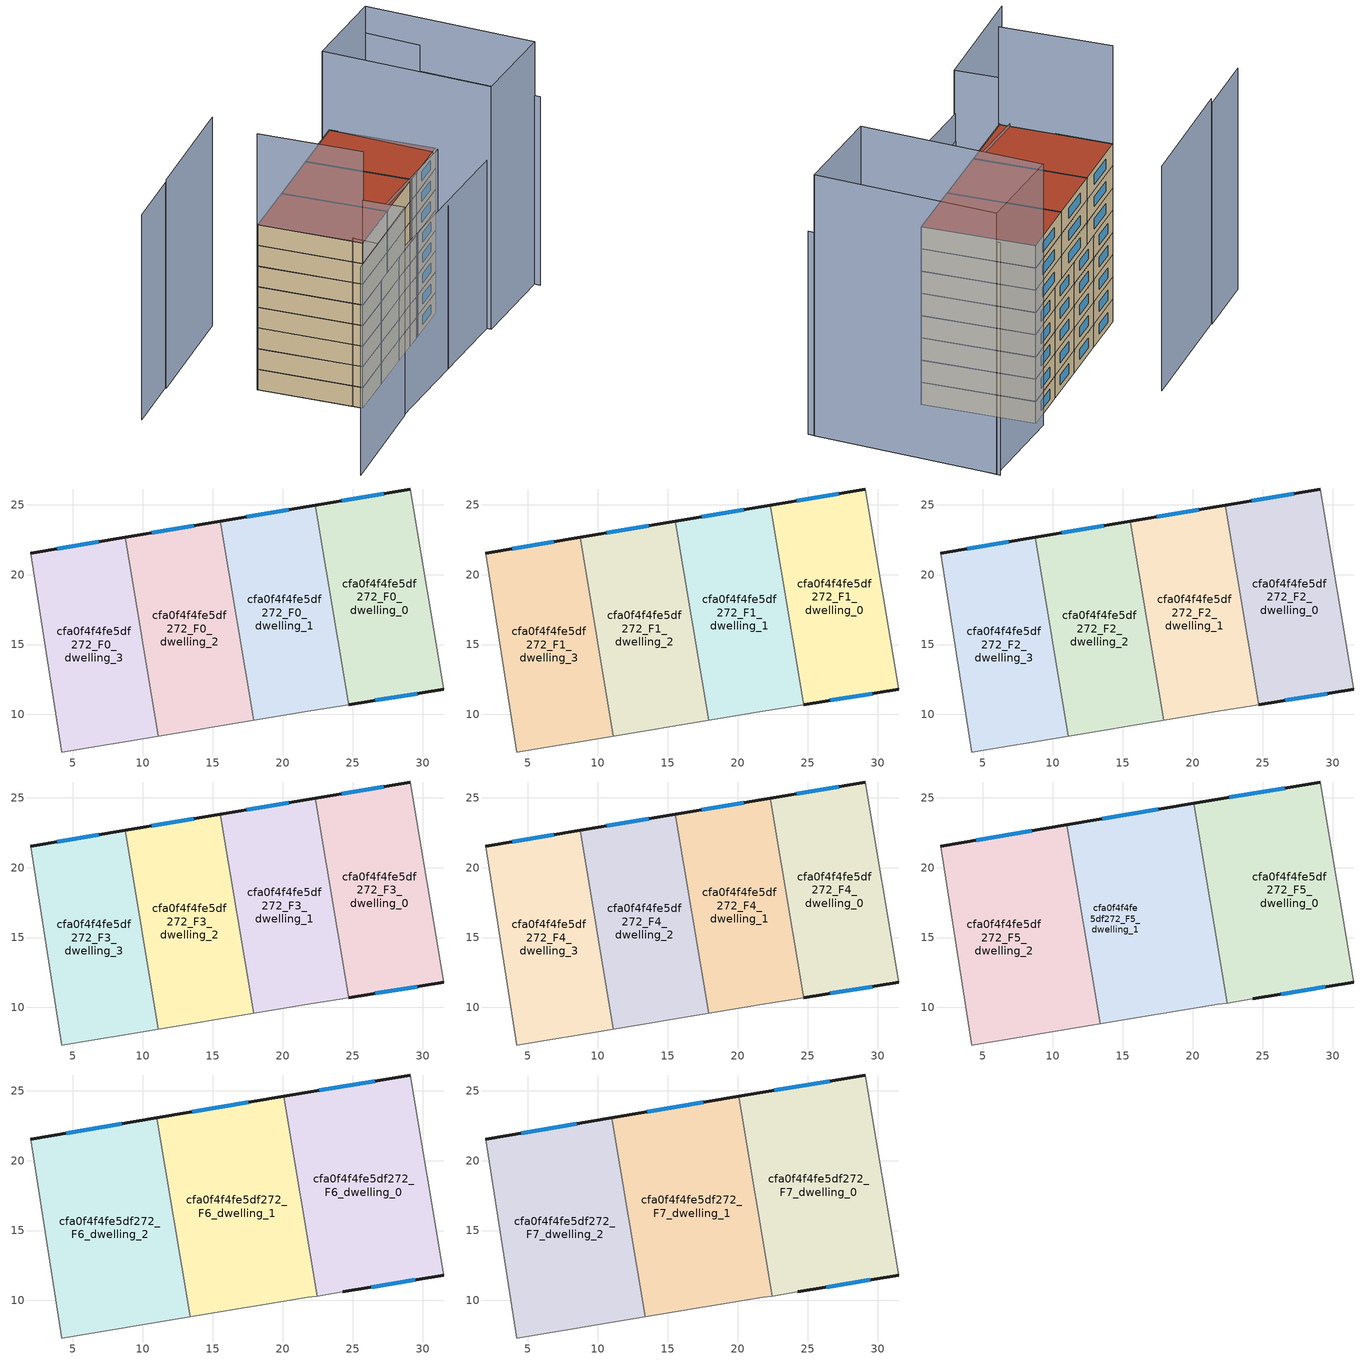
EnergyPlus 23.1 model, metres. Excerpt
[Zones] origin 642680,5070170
cfa0f4f4fe5df272_F0_dwelling_0
 floor ground (EU_floor_Construction): 31.51,11.81 29.11,26.12 22.33,24.97 24.73,10.68 z0
 wall outside (EU_wall_Construction): 22.33,24.97 29.11,26.12 / 31.51,11.81 24.73,10.68 z0:3
 wall to cfa0f4f4fe5df272_F0_dwelling_1 (EU_wall_Construction): 24.73,10.68 22.33,24.97 z0:3
 wall adiabatic (EU_wall_Construction): 29.11,26.12 31.51,11.81 z0:3
 window (EU_Window_Construction): 24.23,25.29 27.21,25.8 / 29.61,11.49 26.63,11 z0.84:2.16
cfa0f4f4fe5df272_F0_dwelling_1
 floor ground (EU_floor_Construction): 24.73,10.68 22.33,24.97 15.54,23.82 17.93,9.58 21.8,10.21 24.3,10.61 z0
 wall outside (EU_wall_Construction): 15.54,23.82 22.33,24.97 z0:3
 wall adiabatic (EU_wall_Construction): 24.73,10.68 24.3,10.61 21.8,10.21 17.93,9.58 z0:3
 wall to cfa0f4f4fe5df272_F0_dwelling_2 (EU_wall_Construction): 17.93,9.58 15.54,23.82 z0:3
 window (EU_Window_Construction): 17.44,24.14 20.43,24.65 z0.84:2.16
cfa0f4f4fe5df272_F0_dwelling_2
 floor ground (EU_floor_Construction): 17.93,9.58 15.54,23.82 8.73,22.67 11.11,8.45 z0
 wall outside (EU_wall_Construction): 8.73,22.67 15.54,23.82 z0:3
 wall adiabatic (EU_wall_Construction): 17.93,9.58 11.11,8.45 z0:3
 wall to cfa0f4f4fe5df272_F0_dwelling_3 (EU_wall_Construction): 11.11,8.45 8.73,22.67 z0:3
 window (EU_Window_Construction): 10.64,22.99 13.63,23.5 z0.84:2.16
cfa0f4f4fe5df272_F0_dwelling_3
 floor ground (EU_floor_Construction): 11.11,8.45 8.73,22.67 1.99,21.53 4.19,7.32 z0
 wall outside (EU_wall_Construction): 1.99,21.53 8.73,22.67 z0:3
 wall adiabatic (EU_wall_Construction): 11.11,8.45 4.19,7.32 1.99,21.53 z0:3
 window (EU_Window_Construction): 3.88,21.85 6.84,22.35 z0.84:2.16
cfa0f4f4fe5df272_F1_dwelling_0
 floor to cfa0f4f4fe5df272_F0_dwelling_0 (EU_floor_Construction): 31.51,11.81 29.11,26.12 22.33,24.97 24.73,10.68 z3
 wall outside (EU_wall_Construction): 22.33,24.97 29.11,26.12 / 31.51,11.81 24.73,10.68 z3:6
 wall to cfa0f4f4fe5df272_F1_dwelling_1 (EU_wall_Construction): 24.73,10.68 22.33,24.97 z3:6
 wall adiabatic (EU_wall_Construction): 29.11,26.12 31.51,11.81 z3:6
 window (EU_Window_Construction): 24.23,25.29 27.21,25.8 / 29.61,11.49 26.63,11 z3.84:5.16
cfa0f4f4fe5df272_F1_dwelling_1
 floor to cfa0f4f4fe5df272_F0_dwelling_1 (EU_floor_Construction): 24.73,10.68 22.33,24.97 15.54,23.82 17.93,9.58 21.8,10.21 24.3,10.61 z3
 wall outside (EU_wall_Construction): 15.54,23.82 22.33,24.97 z3:6
 wall adiabatic (EU_wall_Construction): 24.73,10.68 24.3,10.61 21.8,10.21 17.93,9.58 z3:6
 wall to cfa0f4f4fe5df272_F1_dwelling_2 (EU_wall_Construction): 17.93,9.58 15.54,23.82 z3:6
 window (EU_Window_Construction): 17.44,24.14 20.43,24.65 z3.84:5.16
cfa0f4f4fe5df272_F1_dwelling_2
 floor to cfa0f4f4fe5df272_F0_dwelling_2 (EU_floor_Construction): 17.93,9.58 15.54,23.82 8.73,22.67 11.11,8.45 z3
 wall outside (EU_wall_Construction): 8.73,22.67 15.54,23.82 z3:6
 wall adiabatic (EU_wall_Construction): 17.93,9.58 11.11,8.45 z3:6
 wall to cfa0f4f4fe5df272_F1_dwelling_3 (EU_wall_Construction): 11.11,8.45 8.73,22.67 z3:6
 window (EU_Window_Construction): 10.64,22.99 13.63,23.5 z3.84:5.16
cfa0f4f4fe5df272_F1_dwelling_3
 floor to cfa0f4f4fe5df272_F0_dwelling_3 (EU_floor_Construction): 11.11,8.45 8.73,22.67 1.99,21.53 4.19,7.32 z3
 wall outside (EU_wall_Construction): 1.99,21.53 8.73,22.67 z3:6
 wall adiabatic (EU_wall_Construction): 11.11,8.45 4.19,7.32 1.99,21.53 z3:6
 window (EU_Window_Construction): 3.88,21.85 6.84,22.35 z3.84:5.16
cfa0f4f4fe5df272_F2_dwelling_0
 floor to cfa0f4f4fe5df272_F1_dwelling_0 (EU_floor_Construction): 31.51,11.81 29.11,26.12 22.33,24.97 24.73,10.68 z6
 wall outside (EU_wall_Construction): 22.33,24.97 29.11,26.12 / 31.51,11.81 24.73,10.68 z6:9
 wall to cfa0f4f4fe5df272_F2_dwelling_1 (EU_wall_Construction): 24.73,10.68 22.33,24.97 z6:9
 wall adiabatic (EU_wall_Construction): 29.11,26.12 31.51,11.81 z6:9
 window (EU_Window_Construction): 24.23,25.29 27.21,25.8 / 29.61,11.49 26.63,11 z6.84:8.16
cfa0f4f4fe5df272_F2_dwelling_1
 floor to cfa0f4f4fe5df272_F1_dwelling_1 (EU_floor_Construction): 24.73,10.68 22.33,24.97 15.54,23.82 17.93,9.58 21.8,10.21 24.3,10.61 z6
 wall outside (EU_wall_Construction): 15.54,23.82 22.33,24.97 z6:9
 wall adiabatic (EU_wall_Construction): 24.73,10.68 24.3,10.61 21.8,10.21 17.93,9.58 z6:9
 wall to cfa0f4f4fe5df272_F2_dwelling_2 (EU_wall_Construction): 17.93,9.58 15.54,23.82 z6:9
 window (EU_Window_Construction): 17.44,24.14 20.43,24.65 z6.84:8.16
cfa0f4f4fe5df272_F2_dwelling_2
 floor to cfa0f4f4fe5df272_F1_dwelling_2 (EU_floor_Construction): 17.93,9.58 15.54,23.82 8.73,22.67 11.11,8.45 z6
 wall outside (EU_wall_Construction): 8.73,22.67 15.54,23.82 z6:9
 wall adiabatic (EU_wall_Construction): 17.93,9.58 11.11,8.45 z6:9
 wall to cfa0f4f4fe5df272_F2_dwelling_3 (EU_wall_Construction): 11.11,8.45 8.73,22.67 z6:9
 window (EU_Window_Construction): 10.64,22.99 13.63,23.5 z6.84:8.16
cfa0f4f4fe5df272_F2_dwelling_3
 floor to cfa0f4f4fe5df272_F1_dwelling_3 (EU_floor_Construction): 11.11,8.45 8.73,22.67 1.99,21.53 4.19,7.32 z6
 wall outside (EU_wall_Construction): 1.99,21.53 8.73,22.67 z6:9
 wall adiabatic (EU_wall_Construction): 11.11,8.45 4.19,7.32 1.99,21.53 z6:9
 window (EU_Window_Construction): 3.88,21.85 6.84,22.35 z6.84:8.16
cfa0f4f4fe5df272_F3_dwelling_0
 floor to cfa0f4f4fe5df272_F2_dwelling_0 (EU_floor_Construction): 31.51,11.81 29.11,26.12 22.33,24.97 24.73,10.68 z9
 wall outside (EU_wall_Construction): 22.33,24.97 29.11,26.12 / 31.51,11.81 24.73,10.68 z9:12
 wall to cfa0f4f4fe5df272_F3_dwelling_1 (EU_wall_Construction): 24.73,10.68 22.33,24.97 z9:12
 wall adiabatic (EU_wall_Construction): 29.11,26.12 31.51,11.81 z9:12
 window (EU_Window_Construction): 24.23,25.29 27.21,25.8 / 29.61,11.49 26.63,11 z9.84:11.16
cfa0f4f4fe5df272_F3_dwelling_1
 floor to cfa0f4f4fe5df272_F2_dwelling_1 (EU_floor_Construction): 24.73,10.68 22.33,24.97 15.54,23.82 17.93,9.58 21.8,10.21 24.3,10.61 z9
 wall outside (EU_wall_Construction): 15.54,23.82 22.33,24.97 z9:12
 wall adiabatic (EU_wall_Construction): 24.73,10.68 24.3,10.61 21.8,10.21 17.93,9.58 z9:12
 wall to cfa0f4f4fe5df272_F3_dwelling_2 (EU_wall_Construction): 17.93,9.58 15.54,23.82 z9:12
 window (EU_Window_Construction): 17.44,24.14 20.43,24.65 z9.84:11.16
cfa0f4f4fe5df272_F3_dwelling_2
 floor to cfa0f4f4fe5df272_F2_dwelling_2 (EU_floor_Construction): 17.93,9.58 15.54,23.82 8.73,22.67 11.11,8.45 z9
 wall outside (EU_wall_Construction): 8.73,22.67 15.54,23.82 z9:12
 wall adiabatic (EU_wall_Construction): 17.93,9.58 11.11,8.45 z9:12
 wall to cfa0f4f4fe5df272_F3_dwelling_3 (EU_wall_Construction): 11.11,8.45 8.73,22.67 z9:12
 window (EU_Window_Construction): 10.64,22.99 13.63,23.5 z9.84:11.16
cfa0f4f4fe5df272_F3_dwelling_3
 floor to cfa0f4f4fe5df272_F2_dwelling_3 (EU_floor_Construction): 11.11,8.45 8.73,22.67 1.99,21.53 4.19,7.32 z9
 wall outside (EU_wall_Construction): 1.99,21.53 8.73,22.67 z9:12
 wall adiabatic (EU_wall_Construction): 11.11,8.45 4.19,7.32 1.99,21.53 z9:12
 window (EU_Window_Construction): 3.88,21.85 6.84,22.35 z9.84:11.16
cfa0f4f4fe5df272_F4_dwelling_0
 floor to cfa0f4f4fe5df272_F3_dwelling_0 (EU_floor_Construction): 31.51,11.81 29.11,26.12 22.33,24.97 24.73,10.68 z12
 wall outside (EU_wall_Construction): 22.33,24.97 29.11,26.12 / 31.51,11.81 24.73,10.68 z12:15
 wall to cfa0f4f4fe5df272_F4_dwelling_1 (EU_wall_Construction): 24.73,10.68 22.33,24.97 z12:15
 wall adiabatic (EU_wall_Construction): 29.11,26.12 31.51,11.81 z12:15
 window (EU_Window_Construction): 24.23,25.29 27.21,25.8 / 29.61,11.49 26.63,11 z12.84:14.16
cfa0f4f4fe5df272_F4_dwelling_1
 floor to cfa0f4f4fe5df272_F3_dwelling_1 (EU_floor_Construction): 24.73,10.68 22.33,24.97 15.54,23.82 17.93,9.58 21.8,10.21 24.3,10.61 z12
 wall outside (EU_wall_Construction): 15.54,23.82 22.33,24.97 z12:15
 wall adiabatic (EU_wall_Construction): 24.73,10.68 24.3,10.61 21.8,10.21 17.93,9.58 z12:15
 wall to cfa0f4f4fe5df272_F4_dwelling_2 (EU_wall_Construction): 17.93,9.58 15.54,23.82 z12:15
 window (EU_Window_Construction): 17.44,24.14 20.43,24.65 z12.84:14.16
cfa0f4f4fe5df272_F4_dwelling_2
 floor to cfa0f4f4fe5df272_F3_dwelling_2 (EU_floor_Construction): 17.93,9.58 15.54,23.82 8.73,22.67 11.11,8.45 z12
 wall outside (EU_wall_Construction): 8.73,22.67 15.54,23.82 z12:15
 wall adiabatic (EU_wall_Construction): 17.93,9.58 11.11,8.45 z12:15
 wall to cfa0f4f4fe5df272_F4_dwelling_3 (EU_wall_Construction): 11.11,8.45 8.73,22.67 z12:15
 window (EU_Window_Construction): 10.64,22.99 13.63,23.5 z12.84:14.16
cfa0f4f4fe5df272_F4_dwelling_3
 floor to cfa0f4f4fe5df272_F3_dwelling_3 (EU_floor_Construction): 11.11,8.45 8.73,22.67 1.99,21.53 4.19,7.32 z12
 wall outside (EU_wall_Construction): 1.99,21.53 8.73,22.67 z12:15
 wall adiabatic (EU_wall_Construction): 11.11,8.45 4.19,7.32 1.99,21.53 z12:15
 window (EU_Window_Construction): 3.88,21.85 6.84,22.35 z12.84:14.16
cfa0f4f4fe5df272_F5_dwelling_0
 floor to cfa0f4f4fe5df272_F4_dwelling_0 (EU_floor_Construction): 31.51,11.81 29.11,26.12 22.33,24.97 24.73,10.68 z15
 floor to cfa0f4f4fe5df272_F4_dwelling_1 (EU_floor_Construction): 24.73,10.68 22.33,24.97 20.07,24.59 22.46,10.32 24.3,10.61 z15
 wall outside (EU_wall_Construction): 31.51,11.81 24.3,10.61 / 20.07,24.59 29.11,26.12 z15:18
 wall adiabatic (EU_wall_Construction): 29.11,26.12 31.51,11.81 / 24.3,10.61 22.46,10.32 z15:18
 wall to cfa0f4f4fe5df272_F5_dwelling_1 (EU_wall_Construction): 22.46,10.32 20.07,24.59 z15:18
 window (EU_Window_Construction): 29.49,11.48 26.32,10.95 / 22.6,25.02 26.58,25.69 z15.84:17.16
cfa0f4f4fe5df272_F5_dwelling_1
 floor to cfa0f4f4fe5df272_F4_dwelling_1 (EU_floor_Construction): 22.46,10.32 20.07,24.59 15.54,23.82 17.93,9.58 21.8,10.21 z15
 floor to cfa0f4f4fe5df272_F4_dwelling_2 (EU_floor_Construction): 17.93,9.58 15.54,23.82 11,23.05 13.38,8.83 z15
 wall outside (EU_wall_Construction): 11,23.05 20.07,24.59 z15:18
 wall adiabatic (EU_wall_Construction): 22.46,10.32 21.8,10.21 13.38,8.83 z15:18
 wall to cfa0f4f4fe5df272_F5_dwelling_2 (EU_wall_Construction): 13.38,8.83 11,23.05 z15:18
 window (EU_Window_Construction): 13.54,23.48 17.53,24.16 z15.84:17.16
cfa0f4f4fe5df272_F5_dwelling_2
 floor to cfa0f4f4fe5df272_F4_dwelling_2 (EU_floor_Construction): 13.38,8.83 11,23.05 8.73,22.67 11.11,8.45 z15
 floor to cfa0f4f4fe5df272_F4_dwelling_3 (EU_floor_Construction): 11.11,8.45 8.73,22.67 1.99,21.53 4.19,7.32 z15
 wall outside (EU_wall_Construction): 1.99,21.53 11,23.05 z15:18
 wall adiabatic (EU_wall_Construction): 13.38,8.83 4.19,7.32 1.99,21.53 z15:18
 window (EU_Window_Construction): 4.51,21.95 8.48,22.63 z15.84:17.16
cfa0f4f4fe5df272_F6_dwelling_0
 floor to cfa0f4f4fe5df272_F5_dwelling_0 (EU_floor_Construction): 31.51,11.81 29.11,26.12 20.07,24.59 22.46,10.32 24.3,10.61 z18
 wall outside (EU_wall_Construction): 31.51,11.81 24.3,10.61 / 20.07,24.59 29.11,26.12 z18:21
 wall adiabatic (EU_wall_Construction): 29.11,26.12 31.51,11.81 / 24.3,10.61 22.46,10.32 z18:21
 wall to cfa0f4f4fe5df272_F6_dwelling_1 (EU_wall_Construction): 22.46,10.32 20.07,24.59 z18:21
 window (EU_Window_Construction): 29.49,11.48 26.32,10.95 / 22.6,25.02 26.58,25.69 z18.84:20.16
cfa0f4f4fe5df272_F6_dwelling_1
 floor to cfa0f4f4fe5df272_F5_dwelling_1 (EU_floor_Construction): 22.46,10.32 20.07,24.59 11,23.05 13.38,8.83 21.8,10.21 z18
 wall outside (EU_wall_Construction): 11,23.05 20.07,24.59 z18:21
 wall adiabatic (EU_wall_Construction): 22.46,10.32 21.8,10.21 13.38,8.83 z18:21
 wall to cfa0f4f4fe5df272_F6_dwelling_2 (EU_wall_Construction): 13.38,8.83 11,23.05 z18:21
 window (EU_Window_Construction): 13.54,23.48 17.53,24.16 z18.84:20.16
cfa0f4f4fe5df272_F6_dwelling_2
 floor to cfa0f4f4fe5df272_F5_dwelling_2 (EU_floor_Construction): 13.38,8.83 11,23.05 1.99,21.53 4.19,7.32 z18
 wall outside (EU_wall_Construction): 1.99,21.53 11,23.05 z18:21
 wall adiabatic (EU_wall_Construction): 13.38,8.83 4.19,7.32 1.99,21.53 z18:21
 window (EU_Window_Construction): 4.51,21.95 8.48,22.63 z18.84:20.16
cfa0f4f4fe5df272_F7_dwelling_0
 floor to cfa0f4f4fe5df272_F6_dwelling_0 (EU_floor_Construction): 31.51,11.81 29.11,26.12 20.07,24.59 22.46,10.32 24.3,10.61 z21
 wall outside (EU_wall_Construction): 31.51,11.81 24.3,10.61 / 20.07,24.59 29.11,26.12 z21:24
 wall adiabatic (EU_wall_Construction): 29.11,26.12 31.51,11.81 / 24.3,10.61 22.46,10.32 z21:24
 wall to cfa0f4f4fe5df272_F7_dwelling_1 (EU_wall_Construction): 22.46,10.32 20.07,24.59 z21:24
 window (EU_Window_Construction): 29.49,11.48 26.32,10.95 / 22.6,25.02 26.58,25.69 z21.84:23.16
 roof outside (EU_roof_Construction): 29.11,26.12 31.51,11.81 24.3,10.61 22.46,10.32 20.07,24.59 z24
cfa0f4f4fe5df272_F7_dwelling_1
 floor to cfa0f4f4fe5df272_F6_dwelling_1 (EU_floor_Construction): 22.46,10.32 20.07,24.59 11,23.05 13.38,8.83 21.8,10.21 z21
 wall outside (EU_wall_Construction): 11,23.05 20.07,24.59 z21:24
 wall adiabatic (EU_wall_Construction): 22.46,10.32 21.8,10.21 13.38,8.83 z21:24
 wall to cfa0f4f4fe5df272_F7_dwelling_2 (EU_wall_Construction): 13.38,8.83 11,23.05 z21:24
 window (EU_Window_Construction): 13.54,23.48 17.53,24.16 z21.84:23.16
 roof outside (EU_roof_Construction): 20.07,24.59 22.46,10.32 21.8,10.21 13.38,8.83 11,23.05 z24
cfa0f4f4fe5df272_F7_dwelling_2
 floor to cfa0f4f4fe5df272_F6_dwelling_2 (EU_floor_Construction): 13.38,8.83 11,23.05 1.99,21.53 4.19,7.32 z21
 wall outside (EU_wall_Construction): 1.99,21.53 11,23.05 z21:24
 wall adiabatic (EU_wall_Construction): 13.38,8.83 4.19,7.32 1.99,21.53 z21:24
 window (EU_Window_Construction): 4.51,21.95 8.48,22.63 z21.84:23.16
 roof outside (EU_roof_Construction): 11,23.05 13.38,8.83 4.19,7.32 1.99,21.53 z24
shading: 4.7,1.77 25.03,4.94 z0:20.7; 19,3.01 26.86,4.01 z0:23.8; 26.9,3.71 42.08,5.63 z0:17.1; 32.71,4.2 4.67,1.76 / 4.67,1.76 4.07,8.66 / 4.07,8.66 32.1,11.11 / 32.1,11.11 32.71,4.2 z0:24.4; 44.61,3.76 43.12,21.31 z0:27.4; 42.52,28.32 44.62,4.6 / 44.62,4.6 31.12,3.41 / 31.12,3.41 29.02,27.13 / 29.02,27.13 42.52,28.32 z0:35.2; 4.19,7.31 5.18,1.65 / 5.18,1.65 -11.85,-1.35 z0:30.2; 1.99,21.53 4.38,7.3 z0:37.2; 42.99,20.56 42.49,28.77 z0:31.3; 14.46,35.14 -3.28,31.97 z0:30.3; -3.31,32.13 -12.42,30.5 z0:29.8
[Building]
EU S2 Campaign: North Axis=0; Terrain=City; Solar Distribution=FullExterior
[Site:Location]
Lyon-Bron: Latitude=45.75; Longitude=5; Time Zone=1; Elevation=198
[SizingPeriod:WeatherFileDays]
AnnualSizingPeriod: Begin Month=1; Begin Day of Month=1; End Month=12; End Day of Month=31; Day of Week for Start Day=Monday; Use Weather File Daylight Saving Period=No; Use Weather File Rain and Snow Indicators=No
[MATERIAL]
EU_InternalMass_Material: Roughness=MediumRough; Thickness=0.1; Conductivity=1; Density=1800; Specific Heat=900; Thermal Absorptance=0.9; Solar Absorptance=0.7; Visible Absorptance=0.7
[MATERIAL:NOMASS] Roughness=MediumRough; Thermal Absorptance=0.9; Solar Absorptance=0.7; Visible Absorptance=0.7
Name | Thermal Resistance
EU_wall_NoMass | 0.776494
EU_roof_NoMass | 0.486893
EU_floor_NoMass | 0.421597
[WINDOWMATERIAL:SIMPLEGLAZINGSYSTEM]
EU_Window_SimpleGlazing: UFactor=4.24961; Solar Heat Gain Coefficient=0.83; Visible Transmittance=0.83
[CONSTRUCTION]
EU_wall_Construction: EU_wall_NoMass
EU_roof_Construction: EU_roof_NoMass
EU_floor_Construction: EU_floor_NoMass
EU_InternalMass_Construction: EU_InternalMass_Material
EU_Window_Construction: EU_Window_SimpleGlazing
[ZONE] Type=1; Multiplier=1; Ceiling Height=autocalculate; Floor Area=autocalculate; Part of Total Floor Area=Yes
Name | Volume
cfa0f4f4fe5df272_F0_dwelling_0; cfa0f4f4fe5df272_F1_dwelling_0; cfa0f4f4fe5df272_F2_dwelling_0; cfa0f4f4fe5df272_F3_dwelling_0; cfa0f4f4fe5df272_F4_dwelling_0 | 299.032
cfa0f4f4fe5df272_F5_dwelling_0; cfa0f4f4fe5df272_F6_dwelling_0; cfa0f4f4fe5df272_F7_dwelling_0 | 398.711
cfa0f4f4fe5df272_F0_dwelling_1; cfa0f4f4fe5df272_F1_dwelling_1; cfa0f4f4fe5df272_F2_dwelling_1; cfa0f4f4fe5df272_F3_dwelling_1; cfa0f4f4fe5df272_F4_dwelling_1 | 299.015
cfa0f4f4fe5df272_F5_dwelling_1; cfa0f4f4fe5df272_F6_dwelling_1; cfa0f4f4fe5df272_F7_dwelling_1 | 398.725
cfa0f4f4fe5df272_F0_dwelling_2; cfa0f4f4fe5df272_F1_dwelling_2; cfa0f4f4fe5df272_F2_dwelling_2; cfa0f4f4fe5df272_F3_dwelling_2; cfa0f4f4fe5df272_F4_dwelling_2 | 299.036
cfa0f4f4fe5df272_F5_dwelling_2; cfa0f4f4fe5df272_F6_dwelling_2; cfa0f4f4fe5df272_F7_dwelling_2 | 398.699
cfa0f4f4fe5df272_F0_dwelling_3; cfa0f4f4fe5df272_F1_dwelling_3; cfa0f4f4fe5df272_F2_dwelling_3; cfa0f4f4fe5df272_F3_dwelling_3; cfa0f4f4fe5df272_F4_dwelling_3 | 299.047
[INTERNALMASS] Construction=EU_InternalMass_Construction
Name | Zone or ZoneList | Surface Area
cfa0f4f4fe5df272_F0_dwelling_0_EU_InternalMass | cfa0f4f4fe5df272_F0_dwelling_0 | 99.6775
cfa0f4f4fe5df272_F0_dwelling_1_EU_InternalMass | cfa0f4f4fe5df272_F0_dwelling_1 | 99.6717
cfa0f4f4fe5df272_F0_dwelling_2_EU_InternalMass | cfa0f4f4fe5df272_F0_dwelling_2 | 99.6784
cfa0f4f4fe5df272_F0_dwelling_3_EU_InternalMass | cfa0f4f4fe5df272_F0_dwelling_3 | 99.682
cfa0f4f4fe5df272_F1_dwelling_0_EU_InternalMass | cfa0f4f4fe5df272_F1_dwelling_0 | 99.6775
cfa0f4f4fe5df272_F1_dwelling_1_EU_InternalMass | cfa0f4f4fe5df272_F1_dwelling_1 | 99.6717
cfa0f4f4fe5df272_F1_dwelling_2_EU_InternalMass | cfa0f4f4fe5df272_F1_dwelling_2 | 99.6784
cfa0f4f4fe5df272_F1_dwelling_3_EU_InternalMass | cfa0f4f4fe5df272_F1_dwelling_3 | 99.682
cfa0f4f4fe5df272_F2_dwelling_0_EU_InternalMass | cfa0f4f4fe5df272_F2_dwelling_0 | 99.6775
cfa0f4f4fe5df272_F2_dwelling_1_EU_InternalMass | cfa0f4f4fe5df272_F2_dwelling_1 | 99.6717
cfa0f4f4fe5df272_F2_dwelling_2_EU_InternalMass | cfa0f4f4fe5df272_F2_dwelling_2 | 99.6784
cfa0f4f4fe5df272_F2_dwelling_3_EU_InternalMass | cfa0f4f4fe5df272_F2_dwelling_3 | 99.682
cfa0f4f4fe5df272_F3_dwelling_0_EU_InternalMass | cfa0f4f4fe5df272_F3_dwelling_0 | 99.6775
cfa0f4f4fe5df272_F3_dwelling_1_EU_InternalMass | cfa0f4f4fe5df272_F3_dwelling_1 | 99.6717
cfa0f4f4fe5df272_F3_dwelling_2_EU_InternalMass | cfa0f4f4fe5df272_F3_dwelling_2 | 99.6784
cfa0f4f4fe5df272_F3_dwelling_3_EU_InternalMass | cfa0f4f4fe5df272_F3_dwelling_3 | 99.682
cfa0f4f4fe5df272_F4_dwelling_0_EU_InternalMass | cfa0f4f4fe5df272_F4_dwelling_0 | 99.6775
cfa0f4f4fe5df272_F4_dwelling_1_EU_InternalMass | cfa0f4f4fe5df272_F4_dwelling_1 | 99.6717
cfa0f4f4fe5df272_F4_dwelling_2_EU_InternalMass | cfa0f4f4fe5df272_F4_dwelling_2 | 99.6784
cfa0f4f4fe5df272_F4_dwelling_3_EU_InternalMass | cfa0f4f4fe5df272_F4_dwelling_3 | 99.682
cfa0f4f4fe5df272_F5_dwelling_0_EU_InternalMass | cfa0f4f4fe5df272_F5_dwelling_0 | 132.904
cfa0f4f4fe5df272_F5_dwelling_1_EU_InternalMass | cfa0f4f4fe5df272_F5_dwelling_1 | 132.908
cfa0f4f4fe5df272_F5_dwelling_2_EU_InternalMass | cfa0f4f4fe5df272_F5_dwelling_2 | 132.899
cfa0f4f4fe5df272_F6_dwelling_0_EU_InternalMass | cfa0f4f4fe5df272_F6_dwelling_0 | 132.904
cfa0f4f4fe5df272_F6_dwelling_1_EU_InternalMass | cfa0f4f4fe5df272_F6_dwelling_1 | 132.908
cfa0f4f4fe5df272_F6_dwelling_2_EU_InternalMass | cfa0f4f4fe5df272_F6_dwelling_2 | 132.899
cfa0f4f4fe5df272_F7_dwelling_0_EU_InternalMass | cfa0f4f4fe5df272_F7_dwelling_0 | 132.904
cfa0f4f4fe5df272_F7_dwelling_1_EU_InternalMass | cfa0f4f4fe5df272_F7_dwelling_1 | 132.908
cfa0f4f4fe5df272_F7_dwelling_2_EU_InternalMass | cfa0f4f4fe5df272_F7_dwelling_2 | 132.899
[OTHEREQUIPMENT] Fuel Type=Electricity; Design Level Calculation Method=Watts/Area; Power per Zone Floor Area=1; Fraction Latent=0; Fraction Radiant=0; Fraction Lost=0; Carbon Dioxide Generation Rate=0; EndUse Subcategory=EU_Step8_InternalGains
Name | Zone or ZoneList or Space or SpaceList | Schedule
EU_Step8_InternalGain_cfa0f4f4fe5df272_F0_dwelling_0_f000 | cfa0f4f4fe5df272_F0_dwelling_0 | EU_Step8_GainSchedule_cfa0f4f4fe5df272_F0_dwelling_0_f000
EU_Step8_InternalGain_cfa0f4f4fe5df272_F0_dwelling_1_f000 | cfa0f4f4fe5df272_F0_dwelling_1 | EU_Step8_GainSchedule_cfa0f4f4fe5df272_F0_dwelling_1_f000
EU_Step8_InternalGain_cfa0f4f4fe5df272_F0_dwelling_2_f000 | cfa0f4f4fe5df272_F0_dwelling_2 | EU_Step8_GainSchedule_cfa0f4f4fe5df272_F0_dwelling_2_f000
EU_Step8_InternalGain_cfa0f4f4fe5df272_F0_dwelling_3_f000 | cfa0f4f4fe5df272_F0_dwelling_3 | EU_Step8_GainSchedule_cfa0f4f4fe5df272_F0_dwelling_3_f000
EU_Step8_InternalGain_cfa0f4f4fe5df272_F1_dwelling_0_f000 | cfa0f4f4fe5df272_F1_dwelling_0 | EU_Step8_GainSchedule_cfa0f4f4fe5df272_F1_dwelling_0_f000
EU_Step8_InternalGain_cfa0f4f4fe5df272_F1_dwelling_1_f000 | cfa0f4f4fe5df272_F1_dwelling_1 | EU_Step8_GainSchedule_cfa0f4f4fe5df272_F1_dwelling_1_f000
EU_Step8_InternalGain_cfa0f4f4fe5df272_F1_dwelling_2_f000 | cfa0f4f4fe5df272_F1_dwelling_2 | EU_Step8_GainSchedule_cfa0f4f4fe5df272_F1_dwelling_2_f000
EU_Step8_InternalGain_cfa0f4f4fe5df272_F1_dwelling_3_f000 | cfa0f4f4fe5df272_F1_dwelling_3 | EU_Step8_GainSchedule_cfa0f4f4fe5df272_F1_dwelling_3_f000
EU_Step8_InternalGain_cfa0f4f4fe5df272_F2_dwelling_0_f000 | cfa0f4f4fe5df272_F2_dwelling_0 | EU_Step8_GainSchedule_cfa0f4f4fe5df272_F2_dwelling_0_f000
EU_Step8_InternalGain_cfa0f4f4fe5df272_F2_dwelling_1_f000 | cfa0f4f4fe5df272_F2_dwelling_1 | EU_Step8_GainSchedule_cfa0f4f4fe5df272_F2_dwelling_1_f000
EU_Step8_InternalGain_cfa0f4f4fe5df272_F2_dwelling_2_f000 | cfa0f4f4fe5df272_F2_dwelling_2 | EU_Step8_GainSchedule_cfa0f4f4fe5df272_F2_dwelling_2_f000
EU_Step8_InternalGain_cfa0f4f4fe5df272_F2_dwelling_3_f000 | cfa0f4f4fe5df272_F2_dwelling_3 | EU_Step8_GainSchedule_cfa0f4f4fe5df272_F2_dwelling_3_f000
EU_Step8_InternalGain_cfa0f4f4fe5df272_F3_dwelling_0_f000 | cfa0f4f4fe5df272_F3_dwelling_0 | EU_Step8_GainSchedule_cfa0f4f4fe5df272_F3_dwelling_0_f000
EU_Step8_InternalGain_cfa0f4f4fe5df272_F3_dwelling_1_f000 | cfa0f4f4fe5df272_F3_dwelling_1 | EU_Step8_GainSchedule_cfa0f4f4fe5df272_F3_dwelling_1_f000
EU_Step8_InternalGain_cfa0f4f4fe5df272_F3_dwelling_2_f000 | cfa0f4f4fe5df272_F3_dwelling_2 | EU_Step8_GainSchedule_cfa0f4f4fe5df272_F3_dwelling_2_f000
EU_Step8_InternalGain_cfa0f4f4fe5df272_F3_dwelling_3_f000 | cfa0f4f4fe5df272_F3_dwelling_3 | EU_Step8_GainSchedule_cfa0f4f4fe5df272_F3_dwelling_3_f000
EU_Step8_InternalGain_cfa0f4f4fe5df272_F4_dwelling_0_f000 | cfa0f4f4fe5df272_F4_dwelling_0 | EU_Step8_GainSchedule_cfa0f4f4fe5df272_F4_dwelling_0_f000
EU_Step8_InternalGain_cfa0f4f4fe5df272_F4_dwelling_1_f000 | cfa0f4f4fe5df272_F4_dwelling_1 | EU_Step8_GainSchedule_cfa0f4f4fe5df272_F4_dwelling_1_f000
EU_Step8_InternalGain_cfa0f4f4fe5df272_F4_dwelling_2_f000 | cfa0f4f4fe5df272_F4_dwelling_2 | EU_Step8_GainSchedule_cfa0f4f4fe5df272_F4_dwelling_2_f000
EU_Step8_InternalGain_cfa0f4f4fe5df272_F4_dwelling_3_f000 | cfa0f4f4fe5df272_F4_dwelling_3 | EU_Step8_GainSchedule_cfa0f4f4fe5df272_F4_dwelling_3_f000
EU_Step8_InternalGain_cfa0f4f4fe5df272_F5_dwelling_0_f000 | cfa0f4f4fe5df272_F5_dwelling_0 | EU_Step8_GainSchedule_cfa0f4f4fe5df272_F5_dwelling_0_f000
EU_Step8_InternalGain_cfa0f4f4fe5df272_F5_dwelling_1_f000 | cfa0f4f4fe5df272_F5_dwelling_1 | EU_Step8_GainSchedule_cfa0f4f4fe5df272_F5_dwelling_1_f000
EU_Step8_InternalGain_cfa0f4f4fe5df272_F5_dwelling_2_f000 | cfa0f4f4fe5df272_F5_dwelling_2 | EU_Step8_GainSchedule_cfa0f4f4fe5df272_F5_dwelling_2_f000
EU_Step8_InternalGain_cfa0f4f4fe5df272_F6_dwelling_0_f000 | cfa0f4f4fe5df272_F6_dwelling_0 | EU_Step8_GainSchedule_cfa0f4f4fe5df272_F6_dwelling_0_f000
EU_Step8_InternalGain_cfa0f4f4fe5df272_F6_dwelling_1_f000 | cfa0f4f4fe5df272_F6_dwelling_1 | EU_Step8_GainSchedule_cfa0f4f4fe5df272_F6_dwelling_1_f000
EU_Step8_InternalGain_cfa0f4f4fe5df272_F6_dwelling_2_f000 | cfa0f4f4fe5df272_F6_dwelling_2 | EU_Step8_GainSchedule_cfa0f4f4fe5df272_F6_dwelling_2_f000
EU_Step8_InternalGain_cfa0f4f4fe5df272_F7_dwelling_0_f000 | cfa0f4f4fe5df272_F7_dwelling_0 | EU_Step8_GainSchedule_cfa0f4f4fe5df272_F7_dwelling_0_f000
EU_Step8_InternalGain_cfa0f4f4fe5df272_F7_dwelling_1_f000 | cfa0f4f4fe5df272_F7_dwelling_1 | EU_Step8_GainSchedule_cfa0f4f4fe5df272_F7_dwelling_1_f000
EU_Step8_InternalGain_cfa0f4f4fe5df272_F7_dwelling_2_f000 | cfa0f4f4fe5df272_F7_dwelling_2 | EU_Step8_GainSchedule_cfa0f4f4fe5df272_F7_dwelling_2_f000
[ZONEVENTILATION:DESIGNFLOWRATE] Schedule=EU_AlwaysOn; Design Flow Rate Calculation Method=AirChanges/Hour; Air Changes per Hour=0.693814; Ventilation Type=Natural; Fan Pressure Rise=0; Fan Total Efficiency=1; Constant Term Coefficient=1; Temperature Term Coefficient=0; Velocity Term Coefficient=0; Velocity Squared Term Coefficient=0; Minimum Indoor Temperature=-100; Maximum Indoor Temperature=100; Delta Temperature=-100; Minimum Outdoor Temperature=-100; Maximum Outdoor Temperature=100; Maximum Wind Speed=40
Name | Zone or ZoneList or Space or SpaceList
EU_ConstantAir_cfa0f4f4fe5df272_F0_dwelling_0 | cfa0f4f4fe5df272_F0_dwelling_0
EU_ConstantAir_cfa0f4f4fe5df272_F0_dwelling_1 | cfa0f4f4fe5df272_F0_dwelling_1
EU_ConstantAir_cfa0f4f4fe5df272_F0_dwelling_2 | cfa0f4f4fe5df272_F0_dwelling_2
EU_ConstantAir_cfa0f4f4fe5df272_F0_dwelling_3 | cfa0f4f4fe5df272_F0_dwelling_3
EU_ConstantAir_cfa0f4f4fe5df272_F1_dwelling_0 | cfa0f4f4fe5df272_F1_dwelling_0
EU_ConstantAir_cfa0f4f4fe5df272_F1_dwelling_1 | cfa0f4f4fe5df272_F1_dwelling_1
EU_ConstantAir_cfa0f4f4fe5df272_F1_dwelling_2 | cfa0f4f4fe5df272_F1_dwelling_2
EU_ConstantAir_cfa0f4f4fe5df272_F1_dwelling_3 | cfa0f4f4fe5df272_F1_dwelling_3
EU_ConstantAir_cfa0f4f4fe5df272_F2_dwelling_0 | cfa0f4f4fe5df272_F2_dwelling_0
EU_ConstantAir_cfa0f4f4fe5df272_F2_dwelling_1 | cfa0f4f4fe5df272_F2_dwelling_1
EU_ConstantAir_cfa0f4f4fe5df272_F2_dwelling_2 | cfa0f4f4fe5df272_F2_dwelling_2
EU_ConstantAir_cfa0f4f4fe5df272_F2_dwelling_3 | cfa0f4f4fe5df272_F2_dwelling_3
EU_ConstantAir_cfa0f4f4fe5df272_F3_dwelling_0 | cfa0f4f4fe5df272_F3_dwelling_0
EU_ConstantAir_cfa0f4f4fe5df272_F3_dwelling_1 | cfa0f4f4fe5df272_F3_dwelling_1
EU_ConstantAir_cfa0f4f4fe5df272_F3_dwelling_2 | cfa0f4f4fe5df272_F3_dwelling_2
EU_ConstantAir_cfa0f4f4fe5df272_F3_dwelling_3 | cfa0f4f4fe5df272_F3_dwelling_3
EU_ConstantAir_cfa0f4f4fe5df272_F4_dwelling_0 | cfa0f4f4fe5df272_F4_dwelling_0
EU_ConstantAir_cfa0f4f4fe5df272_F4_dwelling_1 | cfa0f4f4fe5df272_F4_dwelling_1
EU_ConstantAir_cfa0f4f4fe5df272_F4_dwelling_2 | cfa0f4f4fe5df272_F4_dwelling_2
EU_ConstantAir_cfa0f4f4fe5df272_F4_dwelling_3 | cfa0f4f4fe5df272_F4_dwelling_3
EU_ConstantAir_cfa0f4f4fe5df272_F5_dwelling_0 | cfa0f4f4fe5df272_F5_dwelling_0
EU_ConstantAir_cfa0f4f4fe5df272_F5_dwelling_1 | cfa0f4f4fe5df272_F5_dwelling_1
EU_ConstantAir_cfa0f4f4fe5df272_F5_dwelling_2 | cfa0f4f4fe5df272_F5_dwelling_2
EU_ConstantAir_cfa0f4f4fe5df272_F6_dwelling_0 | cfa0f4f4fe5df272_F6_dwelling_0
EU_ConstantAir_cfa0f4f4fe5df272_F6_dwelling_1 | cfa0f4f4fe5df272_F6_dwelling_1
EU_ConstantAir_cfa0f4f4fe5df272_F6_dwelling_2 | cfa0f4f4fe5df272_F6_dwelling_2
EU_ConstantAir_cfa0f4f4fe5df272_F7_dwelling_0 | cfa0f4f4fe5df272_F7_dwelling_0
EU_ConstantAir_cfa0f4f4fe5df272_F7_dwelling_1 | cfa0f4f4fe5df272_F7_dwelling_1
EU_ConstantAir_cfa0f4f4fe5df272_F7_dwelling_2 | cfa0f4f4fe5df272_F7_dwelling_2
[HVACTEMPLATE:THERMOSTAT] Constant Heating Setpoint=20; Constant Cooling Setpoint=50
EU_HeatOnly_cfa0f4f4fe5df272_F0_dwelling_0; EU_HeatOnly_cfa0f4f4fe5df272_F0_dwelling_1; EU_HeatOnly_cfa0f4f4fe5df272_F0_dwelling_2; EU_HeatOnly_cfa0f4f4fe5df272_F0_dwelling_3; EU_HeatOnly_cfa0f4f4fe5df272_F1_dwelling_0; EU_HeatOnly_cfa0f4f4fe5df272_F1_dwelling_1; EU_HeatOnly_cfa0f4f4fe5df272_F1_dwelling_2; EU_HeatOnly_cfa0f4f4fe5df272_F1_dwelling_3; EU_HeatOnly_cfa0f4f4fe5df272_F2_dwelling_0; EU_HeatOnly_cfa0f4f4fe5df272_F2_dwelling_1; EU_HeatOnly_cfa0f4f4fe5df272_F2_dwelling_2; EU_HeatOnly_cfa0f4f4fe5df272_F2_dwelling_3; EU_HeatOnly_cfa0f4f4fe5df272_F3_dwelling_0; EU_HeatOnly_cfa0f4f4fe5df272_F3_dwelling_1; EU_HeatOnly_cfa0f4f4fe5df272_F3_dwelling_2; EU_HeatOnly_cfa0f4f4fe5df272_F3_dwelling_3; EU_HeatOnly_cfa0f4f4fe5df272_F4_dwelling_0; EU_HeatOnly_cfa0f4f4fe5df272_F4_dwelling_1; EU_HeatOnly_cfa0f4f4fe5df272_F4_dwelling_2; EU_HeatOnly_cfa0f4f4fe5df272_F4_dwelling_3; EU_HeatOnly_cfa0f4f4fe5df272_F5_dwelling_0; EU_HeatOnly_cfa0f4f4fe5df272_F5_dwelling_1; EU_HeatOnly_cfa0f4f4fe5df272_F5_dwelling_2; EU_HeatOnly_cfa0f4f4fe5df272_F6_dwelling_0; EU_HeatOnly_cfa0f4f4fe5df272_F6_dwelling_1; EU_HeatOnly_cfa0f4f4fe5df272_F6_dwelling_2; EU_HeatOnly_cfa0f4f4fe5df272_F7_dwelling_0; EU_HeatOnly_cfa0f4f4fe5df272_F7_dwelling_1; EU_HeatOnly_cfa0f4f4fe5df272_F7_dwelling_2
[HVACTEMPLATE:ZONE:IDEALLOADSAIRSYSTEM] System Availability Schedule=EU_AlwaysOn; Maximum Heating Supply Air Temperature=50; Minimum Cooling Supply Air Temperature=13; Maximum Heating Supply Air Humidity Ratio=0.0156; Minimum Cooling Supply Air Humidity Ratio=0.0077; Heating Limit=NoLimit; Cooling Limit=NoLimit; Heating Availability Schedule=EU_AlwaysOn; Cooling Availability Schedule=EU_CoolingOff; Dehumidification Control Type=ConstantSensibleHeatRatio; Cooling Sensible Heat Ratio=0.7; Dehumidification Setpoint=60; Humidification Control Type=None; Humidification Setpoint=30; Outdoor Air Method=None; Outdoor Air Flow Rate per Person=0.00944; Outdoor Air Flow Rate per Zone Floor Area=0; Outdoor Air Flow Rate per Zone=0; Demand Controlled Ventilation Type=None; Outdoor Air Economizer Type=NoEconomizer; Heat Recovery Type=None; Sensible Heat Recovery Effectiveness=0.7; Latent Heat Recovery Effectiveness=0.65
Name | Template Thermostat
cfa0f4f4fe5df272_F0_dwelling_0 | EU_HeatOnly_cfa0f4f4fe5df272_F0_dwelling_0
cfa0f4f4fe5df272_F0_dwelling_1 | EU_HeatOnly_cfa0f4f4fe5df272_F0_dwelling_1
cfa0f4f4fe5df272_F0_dwelling_2 | EU_HeatOnly_cfa0f4f4fe5df272_F0_dwelling_2
cfa0f4f4fe5df272_F0_dwelling_3 | EU_HeatOnly_cfa0f4f4fe5df272_F0_dwelling_3
cfa0f4f4fe5df272_F1_dwelling_0 | EU_HeatOnly_cfa0f4f4fe5df272_F1_dwelling_0
cfa0f4f4fe5df272_F1_dwelling_1 | EU_HeatOnly_cfa0f4f4fe5df272_F1_dwelling_1
cfa0f4f4fe5df272_F1_dwelling_2 | EU_HeatOnly_cfa0f4f4fe5df272_F1_dwelling_2
cfa0f4f4fe5df272_F1_dwelling_3 | EU_HeatOnly_cfa0f4f4fe5df272_F1_dwelling_3
cfa0f4f4fe5df272_F2_dwelling_0 | EU_HeatOnly_cfa0f4f4fe5df272_F2_dwelling_0
cfa0f4f4fe5df272_F2_dwelling_1 | EU_HeatOnly_cfa0f4f4fe5df272_F2_dwelling_1
cfa0f4f4fe5df272_F2_dwelling_2 | EU_HeatOnly_cfa0f4f4fe5df272_F2_dwelling_2
cfa0f4f4fe5df272_F2_dwelling_3 | EU_HeatOnly_cfa0f4f4fe5df272_F2_dwelling_3
cfa0f4f4fe5df272_F3_dwelling_0 | EU_HeatOnly_cfa0f4f4fe5df272_F3_dwelling_0
cfa0f4f4fe5df272_F3_dwelling_1 | EU_HeatOnly_cfa0f4f4fe5df272_F3_dwelling_1
cfa0f4f4fe5df272_F3_dwelling_2 | EU_HeatOnly_cfa0f4f4fe5df272_F3_dwelling_2
cfa0f4f4fe5df272_F3_dwelling_3 | EU_HeatOnly_cfa0f4f4fe5df272_F3_dwelling_3
cfa0f4f4fe5df272_F4_dwelling_0 | EU_HeatOnly_cfa0f4f4fe5df272_F4_dwelling_0
cfa0f4f4fe5df272_F4_dwelling_1 | EU_HeatOnly_cfa0f4f4fe5df272_F4_dwelling_1
cfa0f4f4fe5df272_F4_dwelling_2 | EU_HeatOnly_cfa0f4f4fe5df272_F4_dwelling_2
cfa0f4f4fe5df272_F4_dwelling_3 | EU_HeatOnly_cfa0f4f4fe5df272_F4_dwelling_3
cfa0f4f4fe5df272_F5_dwelling_0 | EU_HeatOnly_cfa0f4f4fe5df272_F5_dwelling_0
cfa0f4f4fe5df272_F5_dwelling_1 | EU_HeatOnly_cfa0f4f4fe5df272_F5_dwelling_1
cfa0f4f4fe5df272_F5_dwelling_2 | EU_HeatOnly_cfa0f4f4fe5df272_F5_dwelling_2
cfa0f4f4fe5df272_F6_dwelling_0 | EU_HeatOnly_cfa0f4f4fe5df272_F6_dwelling_0
cfa0f4f4fe5df272_F6_dwelling_1 | EU_HeatOnly_cfa0f4f4fe5df272_F6_dwelling_1
cfa0f4f4fe5df272_F6_dwelling_2 | EU_HeatOnly_cfa0f4f4fe5df272_F6_dwelling_2
cfa0f4f4fe5df272_F7_dwelling_0 | EU_HeatOnly_cfa0f4f4fe5df272_F7_dwelling_0
cfa0f4f4fe5df272_F7_dwelling_1 | EU_HeatOnly_cfa0f4f4fe5df272_F7_dwelling_1
cfa0f4f4fe5df272_F7_dwelling_2 | EU_HeatOnly_cfa0f4f4fe5df272_F7_dwelling_2
[SIZING:ZONE] Zone Cooling Design Supply Air Temperature Input Method=SupplyAirTemperature; Zone Cooling Design Supply Air Temperature=13; Zone Heating Design Supply Air Temperature Input Method=SupplyAirTemperature; Zone Heating Design Supply Air Temperature=50; Zone Cooling Design Supply Air Humidity Ratio=0.008; Zone Heating Design Supply Air Humidity Ratio=0.008; Cooling Design Air Flow Method=DesignDay; Cooling Design Air Flow Rate=0; Cooling Minimum Air Flow per Zone Floor Area=0.000762; Cooling Minimum Air Flow=0; Cooling Minimum Air Flow Fraction=0.2; Heating Design Air Flow Method=DesignDay; Heating Design Air Flow Rate=0; Heating Maximum Air Flow per Zone Floor Area=0.002032; Heating Maximum Air Flow=0.141576; Heating Maximum Air Flow Fraction=0.3; Account for Dedicated Outdoor Air System=No; Dedicated Outdoor Air System Control Strategy=NeutralSupplyAir; Dedicated Outdoor Air Low Setpoint Temperature for Design=autosize; Dedicated Outdoor Air High Setpoint Temperature for Design=autosize; Zone Load Sizing Method=Sensible Load Only No Latent Load; Zone Latent Cooling Design Supply Air Humidity Ratio Input Method=HumidityRatioDifference; Zone Cooling Design Supply Air Humidity Ratio Difference=0.005; Zone Latent Heating Design Supply Air Humidity Ratio Input Method=HumidityRatioDifference; Zone Humidification Design Supply Air Humidity Ratio Difference=0.005
cfa0f4f4fe5df272_F0_dwelling_0; cfa0f4f4fe5df272_F0_dwelling_1; cfa0f4f4fe5df272_F0_dwelling_2; cfa0f4f4fe5df272_F0_dwelling_3; cfa0f4f4fe5df272_F1_dwelling_0; cfa0f4f4fe5df272_F1_dwelling_1; cfa0f4f4fe5df272_F1_dwelling_2; cfa0f4f4fe5df272_F1_dwelling_3; cfa0f4f4fe5df272_F2_dwelling_0; cfa0f4f4fe5df272_F2_dwelling_1; cfa0f4f4fe5df272_F2_dwelling_2; cfa0f4f4fe5df272_F2_dwelling_3; cfa0f4f4fe5df272_F3_dwelling_0; cfa0f4f4fe5df272_F3_dwelling_1; cfa0f4f4fe5df272_F3_dwelling_2; cfa0f4f4fe5df272_F3_dwelling_3; cfa0f4f4fe5df272_F4_dwelling_0; cfa0f4f4fe5df272_F4_dwelling_1; cfa0f4f4fe5df272_F4_dwelling_2; cfa0f4f4fe5df272_F4_dwelling_3; cfa0f4f4fe5df272_F5_dwelling_0; cfa0f4f4fe5df272_F5_dwelling_1; cfa0f4f4fe5df272_F5_dwelling_2; cfa0f4f4fe5df272_F6_dwelling_0; cfa0f4f4fe5df272_F6_dwelling_1; cfa0f4f4fe5df272_F6_dwelling_2; cfa0f4f4fe5df272_F7_dwelling_0; cfa0f4f4fe5df272_F7_dwelling_1; cfa0f4f4fe5df272_F7_dwelling_2
[SCHEDULE:CONSTANT]
Name | Hourly Value
EU_AlwaysOn | 1
EU_CoolingOff | 0
[SCHEDULE:FILE] Column Number=1; Rows to Skip at Top=0; Number of Hours of Data=8760; Column Separator=Comma; Interpolate to Timestep=No; Minutes per Item=60; Adjust Schedule for Daylight Savings=Yes
Name | File
EU_Step8_GainSchedule_cfa0f4f4fe5df272_F0_dwelling_0_f000 | ../../schedules/cfa0f4f4fe5df272/cfa0f4f4fe5df272_F0_dwelling_0_f000_gain.csv
EU_Step8_GainSchedule_cfa0f4f4fe5df272_F0_dwelling_1_f000 | ../../schedules/cfa0f4f4fe5df272/cfa0f4f4fe5df272_F0_dwelling_1_f000_gain.csv
EU_Step8_GainSchedule_cfa0f4f4fe5df272_F0_dwelling_2_f000 | ../../schedules/cfa0f4f4fe5df272/cfa0f4f4fe5df272_F0_dwelling_2_f000_gain.csv
EU_Step8_GainSchedule_cfa0f4f4fe5df272_F0_dwelling_3_f000 | ../../schedules/cfa0f4f4fe5df272/cfa0f4f4fe5df272_F0_dwelling_3_f000_gain.csv
EU_Step8_GainSchedule_cfa0f4f4fe5df272_F1_dwelling_0_f000 | ../../schedules/cfa0f4f4fe5df272/cfa0f4f4fe5df272_F1_dwelling_0_f000_gain.csv
EU_Step8_GainSchedule_cfa0f4f4fe5df272_F1_dwelling_1_f000 | ../../schedules/cfa0f4f4fe5df272/cfa0f4f4fe5df272_F1_dwelling_1_f000_gain.csv
EU_Step8_GainSchedule_cfa0f4f4fe5df272_F1_dwelling_2_f000 | ../../schedules/cfa0f4f4fe5df272/cfa0f4f4fe5df272_F1_dwelling_2_f000_gain.csv
EU_Step8_GainSchedule_cfa0f4f4fe5df272_F1_dwelling_3_f000 | ../../schedules/cfa0f4f4fe5df272/cfa0f4f4fe5df272_F1_dwelling_3_f000_gain.csv
EU_Step8_GainSchedule_cfa0f4f4fe5df272_F2_dwelling_0_f000 | ../../schedules/cfa0f4f4fe5df272/cfa0f4f4fe5df272_F2_dwelling_0_f000_gain.csv
EU_Step8_GainSchedule_cfa0f4f4fe5df272_F2_dwelling_1_f000 | ../../schedules/cfa0f4f4fe5df272/cfa0f4f4fe5df272_F2_dwelling_1_f000_gain.csv
EU_Step8_GainSchedule_cfa0f4f4fe5df272_F2_dwelling_2_f000 | ../../schedules/cfa0f4f4fe5df272/cfa0f4f4fe5df272_F2_dwelling_2_f000_gain.csv
EU_Step8_GainSchedule_cfa0f4f4fe5df272_F2_dwelling_3_f000 | ../../schedules/cfa0f4f4fe5df272/cfa0f4f4fe5df272_F2_dwelling_3_f000_gain.csv
EU_Step8_GainSchedule_cfa0f4f4fe5df272_F3_dwelling_0_f000 | ../../schedules/cfa0f4f4fe5df272/cfa0f4f4fe5df272_F3_dwelling_0_f000_gain.csv
EU_Step8_GainSchedule_cfa0f4f4fe5df272_F3_dwelling_1_f000 | ../../schedules/cfa0f4f4fe5df272/cfa0f4f4fe5df272_F3_dwelling_1_f000_gain.csv
EU_Step8_GainSchedule_cfa0f4f4fe5df272_F3_dwelling_2_f000 | ../../schedules/cfa0f4f4fe5df272/cfa0f4f4fe5df272_F3_dwelling_2_f000_gain.csv
EU_Step8_GainSchedule_cfa0f4f4fe5df272_F3_dwelling_3_f000 | ../../schedules/cfa0f4f4fe5df272/cfa0f4f4fe5df272_F3_dwelling_3_f000_gain.csv
EU_Step8_GainSchedule_cfa0f4f4fe5df272_F4_dwelling_0_f000 | ../../schedules/cfa0f4f4fe5df272/cfa0f4f4fe5df272_F4_dwelling_0_f000_gain.csv
EU_Step8_GainSchedule_cfa0f4f4fe5df272_F4_dwelling_1_f000 | ../../schedules/cfa0f4f4fe5df272/cfa0f4f4fe5df272_F4_dwelling_1_f000_gain.csv
EU_Step8_GainSchedule_cfa0f4f4fe5df272_F4_dwelling_2_f000 | ../../schedules/cfa0f4f4fe5df272/cfa0f4f4fe5df272_F4_dwelling_2_f000_gain.csv
EU_Step8_GainSchedule_cfa0f4f4fe5df272_F4_dwelling_3_f000 | ../../schedules/cfa0f4f4fe5df272/cfa0f4f4fe5df272_F4_dwelling_3_f000_gain.csv
EU_Step8_GainSchedule_cfa0f4f4fe5df272_F5_dwelling_0_f000 | ../../schedules/cfa0f4f4fe5df272/cfa0f4f4fe5df272_F5_dwelling_0_f000_gain.csv
EU_Step8_GainSchedule_cfa0f4f4fe5df272_F5_dwelling_1_f000 | ../../schedules/cfa0f4f4fe5df272/cfa0f4f4fe5df272_F5_dwelling_1_f000_gain.csv
EU_Step8_GainSchedule_cfa0f4f4fe5df272_F5_dwelling_2_f000 | ../../schedules/cfa0f4f4fe5df272/cfa0f4f4fe5df272_F5_dwelling_2_f000_gain.csv
EU_Step8_GainSchedule_cfa0f4f4fe5df272_F6_dwelling_0_f000 | ../../schedules/cfa0f4f4fe5df272/cfa0f4f4fe5df272_F6_dwelling_0_f000_gain.csv
EU_Step8_GainSchedule_cfa0f4f4fe5df272_F6_dwelling_1_f000 | ../../schedules/cfa0f4f4fe5df272/cfa0f4f4fe5df272_F6_dwelling_1_f000_gain.csv
EU_Step8_GainSchedule_cfa0f4f4fe5df272_F6_dwelling_2_f000 | ../../schedules/cfa0f4f4fe5df272/cfa0f4f4fe5df272_F6_dwelling_2_f000_gain.csv
EU_Step8_GainSchedule_cfa0f4f4fe5df272_F7_dwelling_0_f000 | ../../schedules/cfa0f4f4fe5df272/cfa0f4f4fe5df272_F7_dwelling_0_f000_gain.csv
EU_Step8_GainSchedule_cfa0f4f4fe5df272_F7_dwelling_1_f000 | ../../schedules/cfa0f4f4fe5df272/cfa0f4f4fe5df272_F7_dwelling_1_f000_gain.csv
EU_Step8_GainSchedule_cfa0f4f4fe5df272_F7_dwelling_2_f000 | ../../schedules/cfa0f4f4fe5df272/cfa0f4f4fe5df272_F7_dwelling_2_f000_gain.csv
